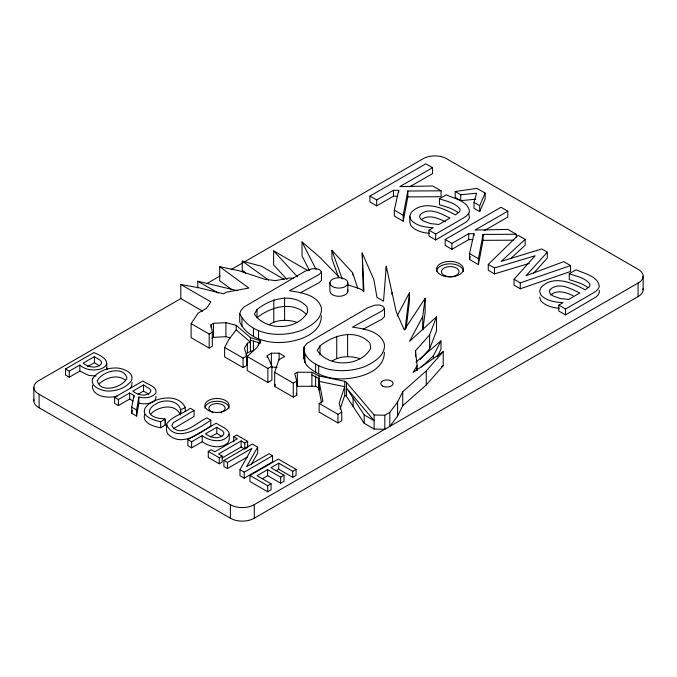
<?xml version="1.0" encoding="UTF-8"?>
<svg xmlns="http://www.w3.org/2000/svg" width="677" height="677" viewBox="0 0 677 677"><rect width="100%" height="100%" fill="white"/><g stroke="black" fill="none" stroke-linecap="round" stroke-linejoin="round"><path stroke-width="1.02" d="M321.38 315.863C321.169 335.132 296.391 342.012 280.464 342.537C264.817 343.019 246.656 337.121 239.709 321.939L239.709 313.722L240.877 310.616L243.762 307.146L304.938 271.291L311.835 268.803L316.235 268.608L319.713 269.7L321.499 272.036L321.499 280.253L319.087 282.766L300.148 292.904M384.367 352.226C384.434 373.831 352.768 380.246 335.8 378.646C326.17 377.766 316.87 374.153 309.448 367.89C302.653 362.931 303.406 354.367 304.108 346.962L306.749 343.51L367.924 307.654L374.821 305.166L379.222 304.972L382.7 306.072L384.485 308.399L384.485 316.616L382.073 319.129L363.134 329.267M422.854 329.623L425.139 312.325L425.139 298.295L404.304 329.944L396.197 311.682L386.271 266.273L383.52 301.223L376.971 297.44L373.882 279.618L362.212 253.02L363.312 291.762M303.838 358.488L304.108 346.962M405.041 329.826L409.492 292.599L397.179 315.871M406.149 328.514L409.492 300.571L409.492 292.599M422.719 329.64L422.719 316.616L425.139 298.295M114.625 397.323L118.399 399.498L129.679 392.99L133.978 395.478L131.693 407.182L131.693 413.241L136.593 416.067L136.593 410.008L138.844 397.052C144.59 398.465 152.063 398.059 155.922 392.982C157.36 385.975 146.782 384.519 142.991 380.948L114.625 397.323L114.625 403.382L118.399 405.565L129.679 399.049L133.124 401.038M136.593 416.067L138.844 403.111L138.844 397.052M403.196 221.176L403.196 215.278L407.825 190.999L441.082 190.829L441.082 196.736L407.825 196.897L403.196 221.176L394.319 216.056L394.319 210.149L398.702 190.33L393.464 190.288L376.691 199.969L369.938 196.076L369.938 201.983L376.691 205.876L393.464 196.195L397.653 196.228M472.893 239.666L468.696 239.633L451.931 249.314L445.178 245.421L445.178 239.514L451.931 243.407L468.696 233.726L473.942 233.768L469.559 253.587L469.559 259.494L478.427 264.614L478.427 258.716L483.065 234.437L516.323 234.267L516.323 237.221M478.427 264.614L483.065 240.335L483.065 234.437M131.693 413.241L132.269 410.313M194.071 410.431L173.312 422.702L171.772 425.757C180.903 439.322 198.082 421.373 207.044 417.929L210.818 420.104L210.818 426.163C199.385 433.128 182.866 446.498 169.419 435.514C165.45 432.823 166.44 427.407 167.024 423.353C172.737 415.94 183.052 413.816 190.296 408.256L194.071 410.431L194.071 416.499L173.312 428.769M469.559 259.494L470.219 256.524M144.556 414.569C142.119 423.379 154.102 426.569 160.677 427.754L165.171 425.156C166.314 418.581 165.29 418.462 159.611 418.496C156.607 417.887 153.561 416.947 151.123 415.026C146.807 411.43 151.538 406.09 155.304 404.465C164.172 397.568 183.653 400.674 180.37 415.018M455.198 191.515L476.997 188.384L485.147 193.089L485.147 198.996L479.722 211.579L474.01 208.279L474.01 202.381L476.566 193.233L460.758 194.731L455.198 191.515L455.198 197.422L460.758 200.629L475.576 199.233M65.508 368.965L93.875 352.59C123.823 364.471 93.198 377.174 79.852 365.038L69.282 371.14L65.508 368.965L65.508 375.033L69.282 377.207L79.852 371.106L88.805 375.413L95.999 376.048M229.173 434.169C224.273 443.943 209.582 441.328 202.211 435.675L191.633 441.785L187.859 439.601L187.859 445.669L191.633 447.844L202.211 441.742C208.871 446.431 218.112 448.758 225.585 444.569C230.383 442.521 229.351 436.834 228.995 432.645C226.567 427.729 220.372 426.273 216.234 423.227L187.859 439.601M92.504 385.213C91.446 396.824 109.132 398.888 117.561 395.91M389.825 412.344L389.825 426.375L397.577 416.118L402.739 405.743L426.248 384.959L443.232 365.673L443.232 351.642L426.248 370.928L402.739 391.712L397.577 402.087L389.825 412.344L384.815 415.238L384.815 429.269L374.119 429.023L374.119 414.993L346.438 382.293L344.737 381.312L319.095 375.972L311.902 372.274L297.33 372.248L294.766 373.729L296.771 381.092L296.771 395.123L293.276 397.145L274.684 386.406L274.684 372.375L278.814 359.8L284.704 356.398L279.127 353.174L271.35 353.208L267.187 355.611L267.187 357.617M274.684 386.406L275.319 384.477M340.133 408.967L344.737 395.343L344.737 381.312M415.526 356.787L415.526 350.779L429.607 334.836L436.513 316.878L409.543 341.335L422.719 316.616M420.222 359.495L429.607 348.867L436.513 330.909L436.513 316.878M429.336 233.311C422.693 232.778 415.737 230.975 411.057 225.932L409.763 222.158L409.763 216.251L411.252 212.4C423.455 199.723 442.572 207.67 455.376 214.922L459.776 211.554L460.005 209.091C455.198 202.66 446.532 201.306 439.432 198.793L439.432 204.699C445.788 206.739 452.541 208.372 457.94 212.544M479.722 211.579L479.722 205.673L485.147 193.089M421.576 367.027L433.466 355.687L440.972 340.878L440.972 349.247L437.224 356.644M236.18 329.868L250.414 342.13L247.376 343.264L244.422 348.317L246.843 355.916L246.843 365.377L243.077 367.552L224.629 356.906L224.629 347.436L228.801 339.524L236.18 329.868L236.18 325.307L225.923 322.692L213.475 323.31L211.055 324.706L211.055 327.71M223.926 460.428L252.293 444.053L257.649 447.142L246.597 466.698L269.057 453.725L272.586 455.765L272.586 461.824L244.219 478.207L239.988 475.762L239.988 469.703L251.912 448.343L227.455 462.459L223.926 460.428L223.926 466.487L227.455 468.526L247.384 457.017M251.116 464.761L257.649 453.201L257.649 447.142M257.006 309.524L254.357 314.187C266.103 331.535 297.719 330.435 307.739 311.995L307.011 306.723C293.336 292.125 270.808 298.329 257.006 309.524L257.006 317.741C270.648 306.901 292.506 300.444 306.3 314.297M245.903 355.256L247.376 352.725L247.376 343.264M415.526 350.779L417.117 365.614L413.063 372.485L443.232 351.642M319.993 345.888L317.208 350.364C328.87 367.907 360.663 366.866 370.725 348.359L369.997 343.095C356.33 328.489 333.795 334.709 319.993 345.888L319.993 354.993M211.055 324.706L212.307 332.246L212.307 346.277L209.176 348.088L191.117 337.662L191.117 323.631L198.2 313.079L206.527 308.272L210.877 301.874L180.801 284.509L180.801 298.54L202.694 311.183M130.077 388.657L131.541 386.567L132.032 382.564M525.157 239.37L501.166 261.39L541.744 248.95L547.312 252.157L526.012 275.734L563.763 261.66L570.55 265.579L570.55 271.477L520.266 288.774L514.021 285.169L514.021 279.262L535.135 255.745L494.481 267.982L488.269 264.394L518.117 235.3L525.157 239.37L525.157 245.269L510.45 258.766M533.569 273.28L547.312 258.064L547.312 252.157M321.499 272.036L319.087 274.549L289.485 290.746C301.053 292.549 317.208 294.622 321.38 307.646C322.692 319.129 310.912 325.933 301.984 330.148C281.09 338.128 250.871 335.851 239.709 313.722M384.485 308.399L382.073 310.912L352.472 327.109C364.04 328.912 380.195 330.985 384.367 344.009C385.67 355.493 373.899 362.297 364.971 366.511C353.487 370.928 340.751 371.732 328.717 369.32C318.765 366.511 306.486 361.239 303.838 350.28M150.988 413.833C158.257 406.285 175.368 402.993 180.2 414.646M99.155 383.774C105.984 377.69 117.426 373.941 125.355 380.119M415.94 362.136L440.972 340.878M421.534 219.576C428.6 213.957 438.171 218.324 445.221 221.675M550.723 295.045C557.019 289.223 566.429 292.523 573.131 295.722M441.506 366.866L443.232 365.673M180.911 298.565L39.114 380.432A16.172 9.334 0 0 0 39.114 394.217L39.114 407.774L230.383 518.201A16.637 9.605 0 0 0 254.264 518.201L638.081 296.611A16.587 9.58 0 0 0 642.998 288.444M206.485 283.798L220.186 275.886M231.145 269.564L422.93 158.833A16.485 9.512 0 0 1 446.803 158.833L638.081 269.268A16.587 9.58 0 0 1 638.081 283.054L638.081 296.611M369.938 196.076L425.816 163.809L432.569 167.71L432.569 173.617L409.847 186.734M94.408 356.635L83.076 363.177C88.205 367.027 96.32 369.32 101.262 363.887L101.499 361.983L100.247 360.291L94.408 356.635L94.408 362.694L87.435 366.722M432.569 167.71L399.853 186.598L432.679 185.98L441.082 190.829M439.432 198.793L446.287 194.832C454.267 198.666 468.535 201.128 469.474 211.732L468.45 213.881L466.343 216.031L463.136 218.197L435.692 234.039L428.981 230.163L428.981 236.07L435.692 239.946L466.343 221.938L468.45 219.788L469.474 217.63L468.797 213.957M191.117 323.631L209.176 334.057L212.307 332.246M211.859 338.272L213.475 337.341L225.923 336.723L230.586 337.908M143.524 384.993L132.819 391.171C137.812 395.08 145.665 397.238 150.582 392.008L150.802 390.316L149.693 388.801L143.524 384.993L143.524 391.052L138.176 394.149M428.981 230.163L433.255 227.692C425.368 227.294 416.702 226.135 411.057 220.025L409.763 216.251M445.178 239.514L501.056 207.247L507.809 211.148L507.809 217.055L484.182 230.696M224.629 347.436L243.077 358.091L246.843 355.916M267.187 355.611L271.883 366.122L271.883 380.152L267.864 382.471L247.19 370.531L247.19 356.5L257.108 347.403L260.679 340.776L250.414 337.569L236.18 325.307M507.809 211.148L475.093 230.036L507.919 229.418L516.323 234.267M185.236 411.548L185.236 407.512C173.591 382.877 116.816 412.682 160.677 421.686L165.171 419.088M180.37 409.957L185.236 407.512M247.19 356.5L267.864 368.44L271.883 366.122M210.818 420.104C200.104 427.695 175.952 443.537 166.66 425.029M216.767 427.272L205.427 433.822C210.564 437.672 218.671 439.957 223.613 434.532L223.85 432.62L222.606 430.936L216.767 427.272L216.767 433.339L210.657 436.86M274.684 372.375L293.276 383.114L296.771 381.092M245.472 448.682L247.647 447.429L247.647 441.362L244.752 443.037L241.13 440.947L218.553 453.979L222.174 456.07L222.174 462.137L219.28 463.804L208.262 457.449L208.262 451.39L211.165 449.714L214.778 451.804L237.356 438.772L233.734 436.682L233.734 441.734M233.734 436.682L236.637 435.006L247.647 441.362M208.262 451.39L219.28 457.745L222.174 456.07M222.166 457.957L241.13 447.006L244.752 449.096M319.146 403.45L322.929 401.266L319.095 381.371L344.737 386.711L339.152 403.247L341.741 412.124L341.741 420.755L337.958 422.939L319.146 412.081L319.146 403.45L337.958 414.307L341.741 412.124M587.771 287.497C582.364 283.325 575.611 281.691 569.255 279.652L569.255 273.745L576.119 269.784C584.09 273.618 598.358 276.081 599.297 286.684L598.273 288.842L596.175 290.983L592.959 293.149L565.523 308.991L558.804 305.115L558.804 311.022L565.523 314.898L596.175 296.89L598.273 294.749L599.297 292.591L599.28 290.391M239.988 469.703L244.219 472.14L272.586 455.765M262.363 478.724L267.635 475.686L280.642 483.2L284.002 481.262L284.002 475.203L280.642 477.133L267.635 469.626L257.099 475.703L271.062 483.767L271.062 489.835L267.711 491.764L249.974 481.525L249.974 475.466L278.34 459.082L296.077 469.33L296.077 475.389L292.726 477.327L278.755 469.263L276.165 470.76M296.077 469.33L292.726 471.26L278.755 463.203L270.986 467.689L284.002 475.203M558.804 305.115L563.078 302.644C555.191 302.247 546.525 301.087 540.881 294.977L539.594 291.203L541.084 287.353C553.278 274.676 572.395 282.622 585.199 289.874L589.599 286.506L589.836 284.052C585.021 277.621 576.355 276.267 569.255 273.745M249.974 475.466L267.711 485.705L271.062 483.767M39.114 394.217L230.383 504.644A16.637 9.605 0 0 0 254.264 504.644L638.081 283.054M269.268 324.605C277.443 319.265 288.072 319.459 297.135 322.345M332.255 360.968C340.438 355.662 351.058 355.823 360.122 358.708M247.376 352.725L253.443 350.458L253.443 341.157M514.021 279.262L520.266 282.868L570.55 265.579M488.269 264.394L488.269 270.301L494.481 273.889L529.186 263.446M483.065 240.335L513.2 240.191M271.35 367.239L277.181 367.213M321.592 402.933L318.698 387.913L315.634 386.305L297.33 386.279L297.33 372.248M374.119 414.993L384.815 415.238M293.649 278.196L289.451 278.052L275.454 280.616L264.699 279.246L238.956 270.715L219.712 266.721L219.712 280.752L231.373 289.282M559.16 308.263C552.517 307.739 545.56 305.928 540.881 300.884L539.594 297.11M180.801 284.509L199.123 287.81L223.461 293.81L226.177 292.244L248.874 288.047L219.712 266.721M138.844 403.111C144.421 404.694 156.404 404.084 156.023 396.265M197.769 287.953L197.769 281.234L237.365 290.687M245.649 273.246L242.248 270.8L242.248 261.11L261.559 266.289L284.052 279.279M242.248 270.8L244.279 271.342M250.414 340.218L260.222 343.019L260.222 340.37M348.096 284.958L359.766 288.732L363.913 291.127L362.212 253.02M311.902 374.923L319.095 378.629M474.01 202.381L479.722 205.673M394.319 210.149L403.196 215.278M469.559 253.587L478.427 258.716M286.972 279.415L273.635 264.893L273.635 250.871L307.925 270.665M197.769 281.234L218.189 293.023M344.737 395.343L346.438 396.324L364.175 423.277L374.119 429.023M364.175 414.908L374.119 420.654L346.438 387.963L364.175 414.908L364.175 423.277M94.408 362.694L99.57 365.893M143.524 391.052L148.881 394.319M216.767 433.339L221.921 436.53M165.171 425.156L164.883 418.928M131.693 407.182L136.593 410.008M242.248 261.11L268.642 280.066M309.567 270.707L302.044 255.974L302.044 241.943L319.747 257.209L339.549 277.545M259.096 342.02L260.222 343.019M338.678 277.553L331.916 258.732L331.916 250.304L352.582 272.713L357.811 288.436M273.635 250.871L297.499 276.851M302.044 241.943L316.142 269.564M331.916 250.304L342.24 279.034M296.272 393.286L296.771 395.123M416.727 368.229L416.99 370.26M106.644 368.068L106.822 369.591L106.822 363.532M643.15 276.157L643.15 289.722M565.523 308.991L565.523 314.898M520.266 282.868L520.266 288.774M494.481 267.982L494.481 273.889M473.942 233.768L473.942 235.74M468.696 233.726L468.696 239.633M460.758 194.731L460.758 200.629M451.931 243.407L451.931 249.314M435.692 234.039L435.692 239.946M433.466 355.687L433.466 358.818M429.607 334.836L429.607 348.867M426.248 370.928L426.248 384.959M417.117 365.614L417.117 370.336M407.825 190.999L407.825 196.897M405.531 325.713L405.531 327.702M402.739 391.712L402.739 405.743M398.702 190.33L398.702 192.302M397.577 402.087L397.577 416.118M393.464 190.288L393.464 196.195M392.034 292.633L392.034 294.639M386.271 266.273L386.271 270.275M376.691 199.969L376.691 205.876M353.115 398.101L353.115 406.471M352.582 272.713L352.582 274.82M347.843 283.045A8.979 5.188 0 0 1 334.167 287.319A8.979 5.188 0 0 1 334.599 278.34A8.979 5.188 0 0 1 347.843 283.045L347.843 291.262M347.631 334.277L347.631 356.517M346.438 382.293L346.438 396.324M337.958 414.307L337.958 422.939M336.748 336.19L336.748 358.429M329.894 282.758L329.894 290.975A8.979 5.188 0 0 0 339.795 296.272A8.979 5.188 0 0 0 347.606 289.917M319.095 375.972L319.095 390.003M318.698 365.665L318.698 373.882M318.698 378.604L318.698 387.913M315.634 364.065L315.634 372.274M315.634 375.963L315.634 386.305M311.902 372.274L311.902 386.296M304.938 354.376L304.938 362.593M293.276 383.114L293.276 397.145M292.726 471.26L292.726 477.327M284.577 297.905L284.577 320.153M280.642 477.133L280.642 483.2M279.127 353.174L279.127 360.189M278.755 463.203L278.755 469.263M273.804 299.801L273.804 322.04M271.35 353.208L271.35 366.24M267.864 368.44L267.864 382.471M267.711 485.705L267.711 491.764M267.635 469.626L267.635 475.686M258.529 330.647L258.529 338.864M258.529 342.554L258.529 345.651M254.264 504.644L254.264 518.201M253.443 328.218L253.443 336.435M250.414 337.569L250.414 351.591M244.752 443.037L244.752 448.089M244.219 472.14L244.219 478.207M243.077 358.091L243.077 367.552M241.951 318.012L241.951 326.221M241.13 440.947L241.13 447.006M230.383 504.644L230.383 518.201M227.455 462.459L227.455 468.526M225.923 322.692L225.923 336.723M219.28 457.745L219.28 463.804M213.475 323.31L213.475 337.341M209.176 334.057L209.176 348.088M202.211 435.675L202.211 441.742M191.633 441.785L191.633 447.844M180.674 410.135L180.674 414.18M160.677 421.686L160.677 427.754M133.978 395.478L133.978 397.492M129.679 392.99L129.679 399.049M118.399 399.498L118.399 405.565M79.852 365.038L79.852 371.106M69.282 371.14L69.282 377.207M33.85 387.32L33.85 400.886M39.114 407.774A16.172 9.334 0 0 1 34.002 399.591M212.916 412.318A8.141 4.697 0 0 1 210.75 405.227A8.141 4.697 0 0 1 223.215 405.227A8.141 4.697 0 0 1 221.057 412.318M204.869 408.248A12.118 6.998 0 0 1 216.987 401.249A12.118 6.998 0 0 1 229.097 408.248M436.563 271.595A13.413 7.743 0 0 1 449.977 263.844A13.413 7.743 0 0 1 463.39 271.595M97.293 380.821C100.458 393.811 122.639 387.582 127.005 378.181C123.823 365.216 101.618 371.377 97.293 380.821M92.724 378.468C89.779 386.372 100.636 390.375 106.754 390.984C115.885 391.543 126.108 388.166 131.541 380.508C134.393 372.595 123.536 368.584 117.392 368.009C108.295 367.501 98.157 370.861 92.724 378.468M420.265 214.685L419.537 216.784L420.603 218.925L423.447 221.083L430.614 223.622L438.857 224.459L449.985 218.028C441.226 213.949 428.973 206.493 420.265 214.685M550.088 289.646L549.36 291.745L550.426 293.886L553.27 296.035L560.438 298.574L568.68 299.412L579.817 292.989C571.049 288.901 558.796 281.446 550.088 289.646M443.266 275.852A13.413 7.743 0 0 0 463.39 269.141A13.413 7.743 0 0 0 443.266 262.439A13.413 7.743 0 0 0 443.266 275.852M445.525 275.962A8.801 5.077 0 0 0 459.031 271.883A8.801 5.077 0 0 0 446.16 267.17A8.801 5.077 0 0 0 445.525 275.962M208.414 410.431A12.118 6.998 0 0 0 228.691 407.3A12.118 6.998 0 0 0 213.847 398.728A12.118 6.998 0 0 0 208.414 410.431M382.573 386A6.169 3.563 0 0 0 392.897 384.401A6.169 3.563 0 0 0 385.34 380.042A6.169 3.563 0 0 0 382.573 386"/></g></svg>
